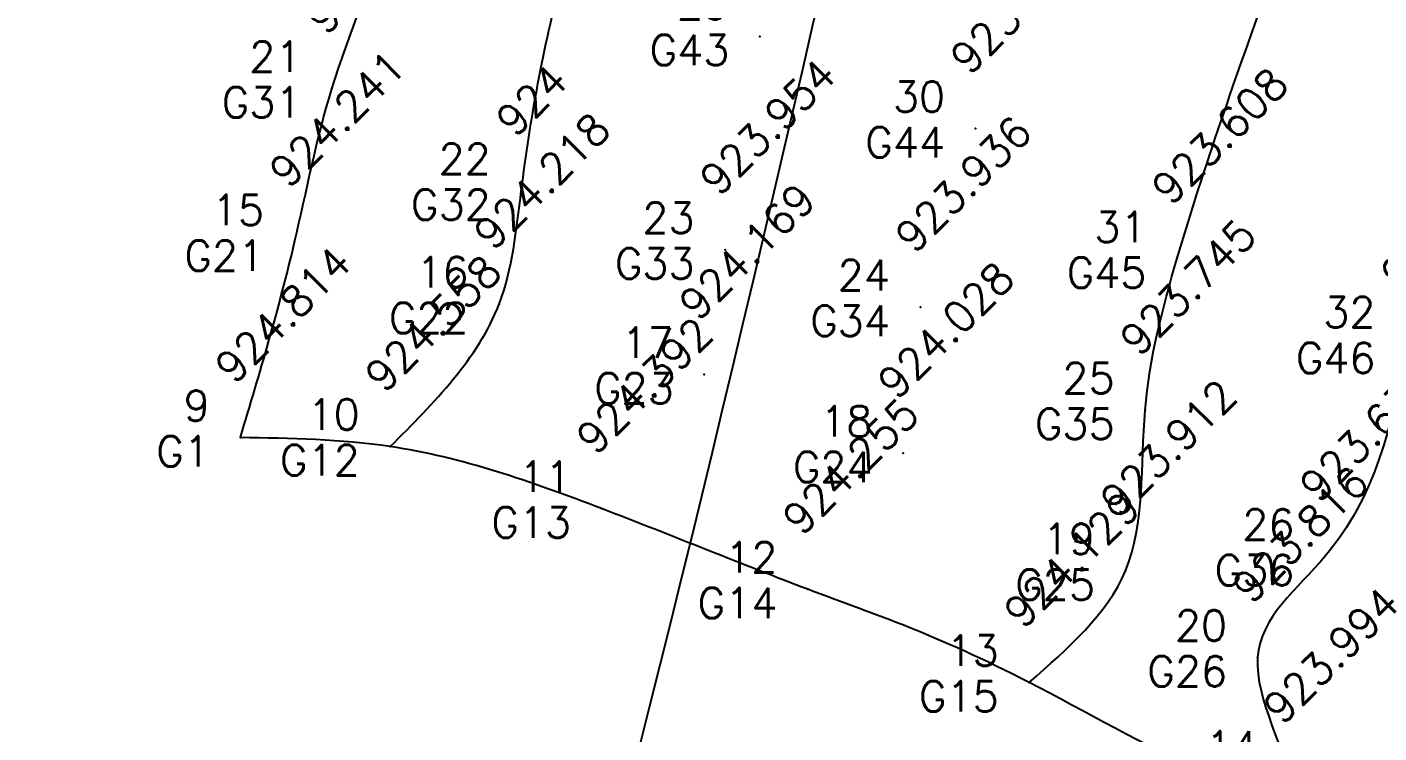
# Model space of a CAD drawing. Header units: millimetres. Extents: x 824502 to 1498685, y 1474633 to 1481826.
# Drawn here: x 1478928 to 1478939.08, y 1478945.54 to 1478951.33 of the extents above; entities that cross this region are included whole.
import ezdxf
from ezdxf.enums import TextEntityAlignment as Align

# ---------------------------------------------------------------- set-up
doc = ezdxf.new("R2010")
doc.units = ezdxf.units.MM
for name, color, linetype in [('Points', 7, 'Continuous'), ('Points-ELV', 6, 'Continuous'), ('Points-NUM', 4, 'Continuous'), ('Points-TXT', 3, 'Continuous')]:
    doc.layers.add(name, color=color, linetype=linetype)
doc.styles.add('ROMANS', font='romans.shx')

# ---------------------------------------------------------------- blocks, each defined once
blk = doc.blocks.new('POINTS')
at = {"layer": 'Points'}
blk.add_line((0, 0), (0, 0), dxfattribs=at)
blk.add_point((0, 0), dxfattribs=at)
at = {"layer": 'Points-ELV', "style": 'ROMANS'}
blk.add_attdef('ELEV', text='', height=1, rotation=45, dxfattribs=at).set_placement((0, 0), align=Align.BOTTOM_LEFT)
at = {"layer": 'Points-NUM', "style": 'ROMANS'}
blk.add_attdef('PTNUM', text='', height=1, dxfattribs=at).set_placement((0, 0), align=Align.BOTTOM_RIGHT)
at = {"layer": 'Points-TXT', "style": 'ROMANS'}
blk.add_attdef('DESC', text='', height=1, dxfattribs=at).set_placement((0, 0), align=Align.BOTTOM_RIGHT)

msp = doc.modelspace()

# ---------------------------------------------------------------- linework, layer by layer
for points in [[(1478928, 1478928, 930), (1478929.534, 1478933.886, 927.789), (1478931.874, 1478941.278, 925.836), (1478937.628, 1478963.439, 922.436), (1478940.734, 1478973.753, 919.499), (1478942.999, 1478987.351, 915.274), (1478948.85, 1478995.509, 914.296), (1478953.344, 1479011.703, 913.581), (1478958.789, 1479018.609, 913.905), (1478955.659, 1479027.632, 914.756), (1478958.585, 1479042.711, 922.659), (1478960.124, 1479055.388, 928.032)], [(1478929.749, 1478947.964, 924.949), (1478930.978, 1478947.891, 924.693), (1478932.711, 1478947.382, 924.527), (1478934.402, 1478946.721, 924.39), (1478936.216, 1478945.957, 924.264), (1478938.342, 1478945.171, 924.129), (1478938.089, 1478946.161, 923.951), (1478938.641, 1478946.989, 923.77), (1478939.306, 1478948.729, 923.666), (1478940.524, 1478951.089, 923.664), (1478942.044, 1478951.325, 923.8), (1478940.174, 1478952.082, 923.712), (1478936.785, 1478953.555, 923.947), (1478935.038, 1478954.003, 923.922), (1478933.324, 1478954.678, 923.806), (1478931.791, 1478955.291, 923.726), (1478931.136, 1478953.645, 923.649), (1478930.944, 1478952.16, 923.813), (1478930.5, 1478950.824, 924.062), (1478930.194, 1478949.568, 924.376), (1478929.749, 1478947.964, 924.949)]]:
    msp.add_spline(points, degree=3)
for points, knots in [([(1478930.978, 1478947.891, 924.693), (1478931.338, 1478948.252, 924.581), (1478931.931, 1478948.844, 924.397), (1478932.071, 1478950.266, 924.061), (1478932.313, 1478951.622, 923.838), (1478932.845, 1478953.168, 923.627), (1478933.157, 1478954.152, 923.745), (1478933.324, 1478954.678, 923.806)], [0, 0, 0, 0, 1.507698, 2.478178, 4.281797, 5.72271, 7.384448, 7.384448, 7.384448, 7.384448]), ([(1478936.216, 1478945.957, 924.264), (1478936.536, 1478946.237, 924.186), (1478937.205, 1478946.82, 924.023), (1478937.092, 1478948.193, 923.89), (1478937.507, 1478949.782, 923.659), (1478938.048, 1478951.3, 923.791), (1478938.444, 1478952.409, 923.881), (1478938.572, 1478952.769, 923.91)], [0, 0, 0, 0, 1.228175, 2.565448, 3.83903, 6.222173, 7.372388, 7.372388, 7.372388, 7.372388])]:
    msp.add_open_spline(points, degree=3, knots=knots)

# ---------------------------------------------------------------- block references
at = {"layer": 'Points', "linetype": 'Continuous'}
ref = msp.add_blockref('POINTS', (1478934.009, 1478951.253, 923.771), dxfattribs=at)
ref.add_attrib('PTNUM', '29', dxfattribs={"layer": 'Points-NUM', "height": 0.25, "style": 'ROMANS'}).set_placement((1478933.759, 1478951.316, 923.771), align=Align.BOTTOM_RIGHT)
ref.add_attrib('DESC', 'G43', dxfattribs={"layer": 'Points-TXT', "height": 0.25, "style": 'ROMANS'}).set_placement((1478933.759, 1478950.941, 923.771), align=Align.BOTTOM_RIGHT)
ref.add_attrib('ELEV', '923.636', dxfattribs={"layer": 'Points-ELV', "height": 0.25, "rotation": 45, "style": 'ROMANS'}).set_placement((1478934.009, 1478951.628, 923.771), align=Align.BOTTOM_LEFT)
ref = msp.add_blockref('POINTS', (1478934.009, 1478951.253, 923.771), dxfattribs=at)
ref.add_attrib('PTNUM', '29', dxfattribs={"layer": 'Points-NUM', "height": 0.25, "style": 'ROMANS'}).set_placement((1478933.759, 1478951.316, 923.771), align=Align.BOTTOM_RIGHT)
ref.add_attrib('DESC', 'G43', dxfattribs={"layer": 'Points-TXT', "height": 0.25, "style": 'ROMANS'}).set_placement((1478933.759, 1478950.941, 923.771), align=Align.BOTTOM_RIGHT)
ref.add_attrib('ELEV', '923.636', dxfattribs={"layer": 'Points-ELV', "height": 0.25, "rotation": 45, "style": 'ROMANS'}).set_placement((1478934.009, 1478951.628, 923.771), align=Align.BOTTOM_LEFT)
ref = msp.add_blockref('POINTS', (1478930.5, 1478950.824, 924.062), dxfattribs=at)
ref.add_attrib('PTNUM', '21', dxfattribs={"layer": 'Points-NUM', "height": 0.25, "style": 'ROMANS'}).set_placement((1478930.25, 1478950.887, 924.062), align=Align.BOTTOM_RIGHT)
ref.add_attrib('DESC', 'G31', dxfattribs={"layer": 'Points-TXT', "height": 0.25, "style": 'ROMANS'}).set_placement((1478930.25, 1478950.512, 924.062), align=Align.BOTTOM_RIGHT)
ref.add_attrib('ELEV', '923.927', dxfattribs={"layer": 'Points-ELV', "height": 0.25, "rotation": 45, "style": 'ROMANS'}).set_placement((1478930.5, 1478951.199, 924.062), align=Align.BOTTOM_LEFT)
ref = msp.add_blockref('POINTS', (1478930.5, 1478950.824, 924.062), dxfattribs=at)
ref.add_attrib('PTNUM', '21', dxfattribs={"layer": 'Points-NUM', "height": 0.25, "style": 'ROMANS'}).set_placement((1478930.25, 1478950.887, 924.062), align=Align.BOTTOM_RIGHT)
ref.add_attrib('DESC', 'G31', dxfattribs={"layer": 'Points-TXT', "height": 0.25, "style": 'ROMANS'}).set_placement((1478930.25, 1478950.512, 924.062), align=Align.BOTTOM_RIGHT)
ref.add_attrib('ELEV', '923.927', dxfattribs={"layer": 'Points-ELV', "height": 0.25, "rotation": 45, "style": 'ROMANS'}).set_placement((1478930.5, 1478951.199, 924.062), align=Align.BOTTOM_LEFT)
ref = msp.add_blockref('POINTS', (1478935.777, 1478950.497, 923.772), dxfattribs=at)
ref.add_attrib('PTNUM', '30', dxfattribs={"layer": 'Points-NUM', "height": 0.25, "style": 'ROMANS'}).set_placement((1478935.527, 1478950.559, 923.772), align=Align.BOTTOM_RIGHT)
ref.add_attrib('DESC', 'G44', dxfattribs={"layer": 'Points-TXT', "height": 0.25, "style": 'ROMANS'}).set_placement((1478935.527, 1478950.184, 923.772), align=Align.BOTTOM_RIGHT)
ref.add_attrib('ELEV', '923.637', dxfattribs={"layer": 'Points-ELV', "height": 0.25, "rotation": 45, "style": 'ROMANS'}).set_placement((1478935.777, 1478950.872, 923.772), align=Align.BOTTOM_LEFT)
ref = msp.add_blockref('POINTS', (1478935.777, 1478950.497, 923.772), dxfattribs=at)
ref.add_attrib('PTNUM', '30', dxfattribs={"layer": 'Points-NUM', "height": 0.25, "style": 'ROMANS'}).set_placement((1478935.527, 1478950.559, 923.772), align=Align.BOTTOM_RIGHT)
ref.add_attrib('DESC', 'G44', dxfattribs={"layer": 'Points-TXT', "height": 0.25, "style": 'ROMANS'}).set_placement((1478935.527, 1478950.184, 923.772), align=Align.BOTTOM_RIGHT)
ref.add_attrib('ELEV', '923.637', dxfattribs={"layer": 'Points-ELV', "height": 0.25, "rotation": 45, "style": 'ROMANS'}).set_placement((1478935.777, 1478950.872, 923.772), align=Align.BOTTOM_LEFT)
ref = msp.add_blockref('POINTS', (1478930.194, 1478949.568, 924.376), dxfattribs=at)
ref.add_attrib('PTNUM', '15', dxfattribs={"layer": 'Points-NUM', "height": 0.25, "style": 'ROMANS'}).set_placement((1478929.944, 1478949.63, 924.376), align=Align.BOTTOM_RIGHT)
ref.add_attrib('DESC', 'G21', dxfattribs={"layer": 'Points-TXT', "height": 0.25, "style": 'ROMANS'}).set_placement((1478929.944, 1478949.255, 924.376), align=Align.BOTTOM_RIGHT)
ref.add_attrib('ELEV', '924.241', dxfattribs={"layer": 'Points-ELV', "height": 0.25, "rotation": 45, "style": 'ROMANS'}).set_placement((1478930.194, 1478949.943, 924.376), align=Align.BOTTOM_LEFT)
ref = msp.add_blockref('POINTS', (1478930.194, 1478949.568, 924.376), dxfattribs=at)
ref.add_attrib('PTNUM', '15', dxfattribs={"layer": 'Points-NUM', "height": 0.25, "style": 'ROMANS'}).set_placement((1478929.944, 1478949.63, 924.376), align=Align.BOTTOM_RIGHT)
ref.add_attrib('DESC', 'G21', dxfattribs={"layer": 'Points-TXT', "height": 0.25, "style": 'ROMANS'}).set_placement((1478929.944, 1478949.255, 924.376), align=Align.BOTTOM_RIGHT)
ref.add_attrib('ELEV', '924.241', dxfattribs={"layer": 'Points-ELV', "height": 0.25, "rotation": 45, "style": 'ROMANS'}).set_placement((1478930.194, 1478949.943, 924.376), align=Align.BOTTOM_LEFT)
ref = msp.add_blockref('POINTS', (1478932.052, 1478949.986, 924.135), dxfattribs=at)
ref.add_attrib('PTNUM', '22', dxfattribs={"layer": 'Points-NUM', "height": 0.25, "style": 'ROMANS'}).set_placement((1478931.802, 1478950.049, 924.135), align=Align.BOTTOM_RIGHT)
ref.add_attrib('DESC', 'G32', dxfattribs={"layer": 'Points-TXT', "height": 0.25, "style": 'ROMANS'}).set_placement((1478931.802, 1478949.674, 924.135), align=Align.BOTTOM_RIGHT)
ref.add_attrib('ELEV', '924', dxfattribs={"layer": 'Points-ELV', "height": 0.25, "rotation": 45, "style": 'ROMANS'}).set_placement((1478932.052, 1478950.361, 924.135), align=Align.BOTTOM_LEFT)
ref = msp.add_blockref('POINTS', (1478932.052, 1478949.986, 924.135), dxfattribs=at)
ref.add_attrib('PTNUM', '22', dxfattribs={"layer": 'Points-NUM', "height": 0.25, "style": 'ROMANS'}).set_placement((1478931.802, 1478950.049, 924.135), align=Align.BOTTOM_RIGHT)
ref.add_attrib('DESC', 'G32', dxfattribs={"layer": 'Points-TXT', "height": 0.25, "style": 'ROMANS'}).set_placement((1478931.802, 1478949.674, 924.135), align=Align.BOTTOM_RIGHT)
ref.add_attrib('ELEV', '924', dxfattribs={"layer": 'Points-ELV', "height": 0.25, "rotation": 45, "style": 'ROMANS'}).set_placement((1478932.052, 1478950.361, 924.135), align=Align.BOTTOM_LEFT)
ref = msp.add_blockref('POINTS', (1478933.723, 1478949.503, 924.089), dxfattribs=at)
ref.add_attrib('PTNUM', '23', dxfattribs={"layer": 'Points-NUM', "height": 0.25, "style": 'ROMANS'}).set_placement((1478933.473, 1478949.566, 924.089), align=Align.BOTTOM_RIGHT)
ref.add_attrib('DESC', 'G33', dxfattribs={"layer": 'Points-TXT', "height": 0.25, "style": 'ROMANS'}).set_placement((1478933.473, 1478949.191, 924.089), align=Align.BOTTOM_RIGHT)
ref.add_attrib('ELEV', '923.954', dxfattribs={"layer": 'Points-ELV', "height": 0.25, "rotation": 45, "style": 'ROMANS'}).set_placement((1478933.723, 1478949.878, 924.089), align=Align.BOTTOM_LEFT)
ref = msp.add_blockref('POINTS', (1478933.723, 1478949.503, 924.089), dxfattribs=at)
ref.add_attrib('PTNUM', '23', dxfattribs={"layer": 'Points-NUM', "height": 0.25, "style": 'ROMANS'}).set_placement((1478933.473, 1478949.566, 924.089), align=Align.BOTTOM_RIGHT)
ref.add_attrib('DESC', 'G33', dxfattribs={"layer": 'Points-TXT', "height": 0.25, "style": 'ROMANS'}).set_placement((1478933.473, 1478949.191, 924.089), align=Align.BOTTOM_RIGHT)
ref.add_attrib('ELEV', '923.954', dxfattribs={"layer": 'Points-ELV', "height": 0.25, "rotation": 45, "style": 'ROMANS'}).set_placement((1478933.723, 1478949.878, 924.089), align=Align.BOTTOM_LEFT)
ref = msp.add_blockref('POINTS', (1478937.428, 1478949.428, 923.743), dxfattribs=at)
ref.add_attrib('PTNUM', '31', dxfattribs={"layer": 'Points-NUM', "height": 0.25, "style": 'ROMANS'}).set_placement((1478937.178, 1478949.491, 923.743), align=Align.BOTTOM_RIGHT)
ref.add_attrib('DESC', 'G45', dxfattribs={"layer": 'Points-TXT', "height": 0.25, "style": 'ROMANS'}).set_placement((1478937.178, 1478949.116, 923.743), align=Align.BOTTOM_RIGHT)
ref.add_attrib('ELEV', '923.608', dxfattribs={"layer": 'Points-ELV', "height": 0.25, "rotation": 45, "style": 'ROMANS'}).set_placement((1478937.428, 1478949.803, 923.743), align=Align.BOTTOM_LEFT)
ref = msp.add_blockref('POINTS', (1478937.428, 1478949.428, 923.743), dxfattribs=at)
ref.add_attrib('PTNUM', '31', dxfattribs={"layer": 'Points-NUM', "height": 0.25, "style": 'ROMANS'}).set_placement((1478937.178, 1478949.491, 923.743), align=Align.BOTTOM_RIGHT)
ref.add_attrib('DESC', 'G45', dxfattribs={"layer": 'Points-TXT', "height": 0.25, "style": 'ROMANS'}).set_placement((1478937.178, 1478949.116, 923.743), align=Align.BOTTOM_RIGHT)
ref.add_attrib('ELEV', '923.608', dxfattribs={"layer": 'Points-ELV', "height": 0.25, "rotation": 45, "style": 'ROMANS'}).set_placement((1478937.428, 1478949.803, 923.743), align=Align.BOTTOM_LEFT)
ref = msp.add_blockref('POINTS', (1478931.87, 1478949.058, 924.353), dxfattribs=at)
ref.add_attrib('PTNUM', '16', dxfattribs={"layer": 'Points-NUM', "height": 0.25, "style": 'ROMANS'}).set_placement((1478931.62, 1478949.12, 924.353), align=Align.BOTTOM_RIGHT)
ref.add_attrib('DESC', 'G22', dxfattribs={"layer": 'Points-TXT', "height": 0.25, "style": 'ROMANS'}).set_placement((1478931.62, 1478948.745, 924.353), align=Align.BOTTOM_RIGHT)
ref.add_attrib('ELEV', '924.218', dxfattribs={"layer": 'Points-ELV', "height": 0.25, "rotation": 45, "style": 'ROMANS'}).set_placement((1478931.87, 1478949.433, 924.353), align=Align.BOTTOM_LEFT)
ref = msp.add_blockref('POINTS', (1478931.87, 1478949.058, 924.353), dxfattribs=at)
ref.add_attrib('PTNUM', '16', dxfattribs={"layer": 'Points-NUM', "height": 0.25, "style": 'ROMANS'}).set_placement((1478931.62, 1478949.12, 924.353), align=Align.BOTTOM_RIGHT)
ref.add_attrib('DESC', 'G22', dxfattribs={"layer": 'Points-TXT', "height": 0.25, "style": 'ROMANS'}).set_placement((1478931.62, 1478948.745, 924.353), align=Align.BOTTOM_RIGHT)
ref.add_attrib('ELEV', '924.218', dxfattribs={"layer": 'Points-ELV', "height": 0.25, "rotation": 45, "style": 'ROMANS'}).set_placement((1478931.87, 1478949.433, 924.353), align=Align.BOTTOM_LEFT)
ref = msp.add_blockref('POINTS', (1478935.325, 1478949.034, 924.071), dxfattribs=at)
ref.add_attrib('PTNUM', '24', dxfattribs={"layer": 'Points-NUM', "height": 0.25, "style": 'ROMANS'}).set_placement((1478935.075, 1478949.096, 924.071), align=Align.BOTTOM_RIGHT)
ref.add_attrib('DESC', 'G34', dxfattribs={"layer": 'Points-TXT', "height": 0.25, "style": 'ROMANS'}).set_placement((1478935.075, 1478948.721, 924.071), align=Align.BOTTOM_RIGHT)
ref.add_attrib('ELEV', '923.936', dxfattribs={"layer": 'Points-ELV', "height": 0.25, "rotation": 45, "style": 'ROMANS'}).set_placement((1478935.325, 1478949.409, 924.071), align=Align.BOTTOM_LEFT)
ref = msp.add_blockref('POINTS', (1478935.325, 1478949.034, 924.071), dxfattribs=at)
ref.add_attrib('PTNUM', '24', dxfattribs={"layer": 'Points-NUM', "height": 0.25, "style": 'ROMANS'}).set_placement((1478935.075, 1478949.096, 924.071), align=Align.BOTTOM_RIGHT)
ref.add_attrib('DESC', 'G34', dxfattribs={"layer": 'Points-TXT', "height": 0.25, "style": 'ROMANS'}).set_placement((1478935.075, 1478948.721, 924.071), align=Align.BOTTOM_RIGHT)
ref.add_attrib('ELEV', '923.936', dxfattribs={"layer": 'Points-ELV', "height": 0.25, "rotation": 45, "style": 'ROMANS'}).set_placement((1478935.325, 1478949.409, 924.071), align=Align.BOTTOM_LEFT)
ref = msp.add_blockref('POINTS', (1478939.306, 1478948.729, 923.666), dxfattribs=at)
ref.add_attrib('PTNUM', '32', dxfattribs={"layer": 'Points-NUM', "height": 0.25, "style": 'ROMANS'}).set_placement((1478939.056, 1478948.792, 923.666), align=Align.BOTTOM_RIGHT)
ref.add_attrib('DESC', 'G46', dxfattribs={"layer": 'Points-TXT', "height": 0.25, "style": 'ROMANS'}).set_placement((1478939.056, 1478948.417, 923.666), align=Align.BOTTOM_RIGHT)
ref.add_attrib('ELEV', '923.531', dxfattribs={"layer": 'Points-ELV', "height": 0.25, "rotation": 45, "style": 'ROMANS'}).set_placement((1478939.306, 1478949.104, 923.666), align=Align.BOTTOM_LEFT)
ref = msp.add_blockref('POINTS', (1478939.306, 1478948.729, 923.666), dxfattribs=at)
ref.add_attrib('PTNUM', '32', dxfattribs={"layer": 'Points-NUM', "height": 0.25, "style": 'ROMANS'}).set_placement((1478939.056, 1478948.792, 923.666), align=Align.BOTTOM_RIGHT)
ref.add_attrib('DESC', 'G46', dxfattribs={"layer": 'Points-TXT', "height": 0.25, "style": 'ROMANS'}).set_placement((1478939.056, 1478948.417, 923.666), align=Align.BOTTOM_RIGHT)
ref.add_attrib('ELEV', '923.531', dxfattribs={"layer": 'Points-ELV', "height": 0.25, "rotation": 45, "style": 'ROMANS'}).set_placement((1478939.306, 1478949.104, 923.666), align=Align.BOTTOM_LEFT)
ref = msp.add_blockref('POINTS', (1478933.553, 1478948.481, 924.304), dxfattribs=at)
ref.add_attrib('PTNUM', '17', dxfattribs={"layer": 'Points-NUM', "height": 0.25, "style": 'ROMANS'}).set_placement((1478933.303, 1478948.543, 924.304), align=Align.BOTTOM_RIGHT)
ref.add_attrib('DESC', 'G23', dxfattribs={"layer": 'Points-TXT', "height": 0.25, "style": 'ROMANS'}).set_placement((1478933.303, 1478948.168, 924.304), align=Align.BOTTOM_RIGHT)
ref.add_attrib('ELEV', '924.169', dxfattribs={"layer": 'Points-ELV', "height": 0.25, "rotation": 45, "style": 'ROMANS'}).set_placement((1478933.553, 1478948.856, 924.304), align=Align.BOTTOM_LEFT)
ref = msp.add_blockref('POINTS', (1478933.553, 1478948.481, 924.304), dxfattribs=at)
ref.add_attrib('PTNUM', '17', dxfattribs={"layer": 'Points-NUM', "height": 0.25, "style": 'ROMANS'}).set_placement((1478933.303, 1478948.543, 924.304), align=Align.BOTTOM_RIGHT)
ref.add_attrib('DESC', 'G23', dxfattribs={"layer": 'Points-TXT', "height": 0.25, "style": 'ROMANS'}).set_placement((1478933.303, 1478948.168, 924.304), align=Align.BOTTOM_RIGHT)
ref.add_attrib('ELEV', '924.169', dxfattribs={"layer": 'Points-ELV', "height": 0.25, "rotation": 45, "style": 'ROMANS'}).set_placement((1478933.553, 1478948.856, 924.304), align=Align.BOTTOM_LEFT)
ref = msp.add_blockref('POINTS', (1478937.167, 1478948.189, 923.88), dxfattribs=at)
ref.add_attrib('PTNUM', '25', dxfattribs={"layer": 'Points-NUM', "height": 0.25, "style": 'ROMANS'}).set_placement((1478936.917, 1478948.252, 923.88), align=Align.BOTTOM_RIGHT)
ref.add_attrib('DESC', 'G35', dxfattribs={"layer": 'Points-TXT', "height": 0.25, "style": 'ROMANS'}).set_placement((1478936.917, 1478947.877, 923.88), align=Align.BOTTOM_RIGHT)
ref.add_attrib('ELEV', '923.745', dxfattribs={"layer": 'Points-ELV', "height": 0.25, "rotation": 45, "style": 'ROMANS'}).set_placement((1478937.167, 1478948.564, 923.88), align=Align.BOTTOM_LEFT)
ref = msp.add_blockref('POINTS', (1478937.167, 1478948.189, 923.88), dxfattribs=at)
ref.add_attrib('PTNUM', '25', dxfattribs={"layer": 'Points-NUM', "height": 0.25, "style": 'ROMANS'}).set_placement((1478936.917, 1478948.252, 923.88), align=Align.BOTTOM_RIGHT)
ref.add_attrib('DESC', 'G35', dxfattribs={"layer": 'Points-TXT', "height": 0.25, "style": 'ROMANS'}).set_placement((1478936.917, 1478947.877, 923.88), align=Align.BOTTOM_RIGHT)
ref.add_attrib('ELEV', '923.745', dxfattribs={"layer": 'Points-ELV', "height": 0.25, "rotation": 45, "style": 'ROMANS'}).set_placement((1478937.167, 1478948.564, 923.88), align=Align.BOTTOM_LEFT)
ref = msp.add_blockref('POINTS', (1478929.749, 1478947.964, 924.949), dxfattribs=at)
ref.add_attrib('PTNUM', '9', dxfattribs={"layer": 'Points-NUM', "height": 0.25, "style": 'ROMANS'}).set_placement((1478929.499, 1478948.026, 924.949), align=Align.BOTTOM_RIGHT)
ref.add_attrib('DESC', 'G1', dxfattribs={"layer": 'Points-TXT', "height": 0.25, "style": 'ROMANS'}).set_placement((1478929.499, 1478947.651, 924.949), align=Align.BOTTOM_RIGHT)
ref.add_attrib('ELEV', '924.814', dxfattribs={"layer": 'Points-ELV', "height": 0.25, "rotation": 45, "style": 'ROMANS'}).set_placement((1478929.749, 1478948.339, 924.949), align=Align.BOTTOM_LEFT)
ref = msp.add_blockref('POINTS', (1478929.749, 1478947.964, 924.949), dxfattribs=at)
ref.add_attrib('PTNUM', '9', dxfattribs={"layer": 'Points-NUM', "height": 0.25, "style": 'ROMANS'}).set_placement((1478929.499, 1478948.026, 924.949), align=Align.BOTTOM_RIGHT)
ref.add_attrib('DESC', 'G1', dxfattribs={"layer": 'Points-TXT', "height": 0.25, "style": 'ROMANS'}).set_placement((1478929.499, 1478947.651, 924.949), align=Align.BOTTOM_RIGHT)
ref.add_attrib('ELEV', '924.814', dxfattribs={"layer": 'Points-ELV', "height": 0.25, "rotation": 45, "style": 'ROMANS'}).set_placement((1478929.749, 1478948.339, 924.949), align=Align.BOTTOM_LEFT)
ref = msp.add_blockref('POINTS', (1478930.978, 1478947.891, 924.693), dxfattribs=at)
ref.add_attrib('PTNUM', '10', dxfattribs={"layer": 'Points-NUM', "height": 0.25, "style": 'ROMANS'}).set_placement((1478930.728, 1478947.954, 924.693), align=Align.BOTTOM_RIGHT)
ref.add_attrib('DESC', 'G12', dxfattribs={"layer": 'Points-TXT', "height": 0.25, "style": 'ROMANS'}).set_placement((1478930.728, 1478947.579, 924.693), align=Align.BOTTOM_RIGHT)
ref.add_attrib('ELEV', '924.558', dxfattribs={"layer": 'Points-ELV', "height": 0.25, "rotation": 45, "style": 'ROMANS'}).set_placement((1478930.978, 1478948.266, 924.693), align=Align.BOTTOM_LEFT)
ref = msp.add_blockref('POINTS', (1478930.978, 1478947.891, 924.693), dxfattribs=at)
ref.add_attrib('PTNUM', '10', dxfattribs={"layer": 'Points-NUM', "height": 0.25, "style": 'ROMANS'}).set_placement((1478930.728, 1478947.954, 924.693), align=Align.BOTTOM_RIGHT)
ref.add_attrib('DESC', 'G12', dxfattribs={"layer": 'Points-TXT', "height": 0.25, "style": 'ROMANS'}).set_placement((1478930.728, 1478947.579, 924.693), align=Align.BOTTOM_RIGHT)
ref.add_attrib('ELEV', '924.558', dxfattribs={"layer": 'Points-ELV', "height": 0.25, "rotation": 45, "style": 'ROMANS'}).set_placement((1478930.978, 1478948.266, 924.693), align=Align.BOTTOM_LEFT)
ref = msp.add_blockref('POINTS', (1478935.182, 1478947.836, 924.163), dxfattribs=at)
ref.add_attrib('PTNUM', '18', dxfattribs={"layer": 'Points-NUM', "height": 0.25, "style": 'ROMANS'}).set_placement((1478934.932, 1478947.898, 924.163), align=Align.BOTTOM_RIGHT)
ref.add_attrib('DESC', 'G24', dxfattribs={"layer": 'Points-TXT', "height": 0.25, "style": 'ROMANS'}).set_placement((1478934.932, 1478947.523, 924.163), align=Align.BOTTOM_RIGHT)
ref.add_attrib('ELEV', '924.028', dxfattribs={"layer": 'Points-ELV', "height": 0.25, "rotation": 45, "style": 'ROMANS'}).set_placement((1478935.182, 1478948.211, 924.163), align=Align.BOTTOM_LEFT)
ref = msp.add_blockref('POINTS', (1478935.182, 1478947.836, 924.163), dxfattribs=at)
ref.add_attrib('PTNUM', '18', dxfattribs={"layer": 'Points-NUM', "height": 0.25, "style": 'ROMANS'}).set_placement((1478934.932, 1478947.898, 924.163), align=Align.BOTTOM_RIGHT)
ref.add_attrib('DESC', 'G24', dxfattribs={"layer": 'Points-TXT', "height": 0.25, "style": 'ROMANS'}).set_placement((1478934.932, 1478947.523, 924.163), align=Align.BOTTOM_RIGHT)
ref.add_attrib('ELEV', '924.028', dxfattribs={"layer": 'Points-ELV', "height": 0.25, "rotation": 45, "style": 'ROMANS'}).set_placement((1478935.182, 1478948.211, 924.163), align=Align.BOTTOM_LEFT)
ref = msp.add_blockref('POINTS', (1478932.711, 1478947.382, 924.527), dxfattribs=at)
ref.add_attrib('PTNUM', '11', dxfattribs={"layer": 'Points-NUM', "height": 0.25, "style": 'ROMANS'}).set_placement((1478932.461, 1478947.444, 924.527), align=Align.BOTTOM_RIGHT)
ref.add_attrib('DESC', 'G13', dxfattribs={"layer": 'Points-TXT', "height": 0.25, "style": 'ROMANS'}).set_placement((1478932.461, 1478947.069, 924.527), align=Align.BOTTOM_RIGHT)
ref.add_attrib('ELEV', '924.392', dxfattribs={"layer": 'Points-ELV', "height": 0.25, "rotation": 45, "style": 'ROMANS'}).set_placement((1478932.711, 1478947.757, 924.527), align=Align.BOTTOM_LEFT)
ref = msp.add_blockref('POINTS', (1478932.711, 1478947.382, 924.527), dxfattribs=at)
ref.add_attrib('PTNUM', '11', dxfattribs={"layer": 'Points-NUM', "height": 0.25, "style": 'ROMANS'}).set_placement((1478932.461, 1478947.444, 924.527), align=Align.BOTTOM_RIGHT)
ref.add_attrib('DESC', 'G13', dxfattribs={"layer": 'Points-TXT', "height": 0.25, "style": 'ROMANS'}).set_placement((1478932.461, 1478947.069, 924.527), align=Align.BOTTOM_RIGHT)
ref.add_attrib('ELEV', '924.392', dxfattribs={"layer": 'Points-ELV', "height": 0.25, "rotation": 45, "style": 'ROMANS'}).set_placement((1478932.711, 1478947.757, 924.527), align=Align.BOTTOM_LEFT)
ref = msp.add_blockref('POINTS', (1478938.641, 1478946.989, 923.77), dxfattribs=at)
ref.add_attrib('PTNUM', '26', dxfattribs={"layer": 'Points-NUM', "height": 0.25, "style": 'ROMANS'}).set_placement((1478938.391, 1478947.052, 923.77), align=Align.BOTTOM_RIGHT)
ref.add_attrib('DESC', 'G36', dxfattribs={"layer": 'Points-TXT', "height": 0.25, "style": 'ROMANS'}).set_placement((1478938.391, 1478946.677, 923.77), align=Align.BOTTOM_RIGHT)
ref.add_attrib('ELEV', '923.635', dxfattribs={"layer": 'Points-ELV', "height": 0.25, "rotation": 45, "style": 'ROMANS'}).set_placement((1478938.641, 1478947.364, 923.77), align=Align.BOTTOM_LEFT)
ref = msp.add_blockref('POINTS', (1478938.641, 1478946.989, 923.77), dxfattribs=at)
ref.add_attrib('PTNUM', '26', dxfattribs={"layer": 'Points-NUM', "height": 0.25, "style": 'ROMANS'}).set_placement((1478938.391, 1478947.052, 923.77), align=Align.BOTTOM_RIGHT)
ref.add_attrib('DESC', 'G36', dxfattribs={"layer": 'Points-TXT', "height": 0.25, "style": 'ROMANS'}).set_placement((1478938.391, 1478946.677, 923.77), align=Align.BOTTOM_RIGHT)
ref.add_attrib('ELEV', '923.635', dxfattribs={"layer": 'Points-ELV', "height": 0.25, "rotation": 45, "style": 'ROMANS'}).set_placement((1478938.641, 1478947.364, 923.77), align=Align.BOTTOM_LEFT)
ref = msp.add_blockref('POINTS', (1478937.006, 1478946.872, 924.047), dxfattribs=at)
ref.add_attrib('PTNUM', '19', dxfattribs={"layer": 'Points-NUM', "height": 0.25, "style": 'ROMANS'}).set_placement((1478936.756, 1478946.934, 924.047), align=Align.BOTTOM_RIGHT)
ref.add_attrib('DESC', 'G25', dxfattribs={"layer": 'Points-TXT', "height": 0.25, "style": 'ROMANS'}).set_placement((1478936.756, 1478946.559, 924.047), align=Align.BOTTOM_RIGHT)
ref.add_attrib('ELEV', '923.912', dxfattribs={"layer": 'Points-ELV', "height": 0.25, "rotation": 45, "style": 'ROMANS'}).set_placement((1478937.006, 1478947.247, 924.047), align=Align.BOTTOM_LEFT)
ref = msp.add_blockref('POINTS', (1478937.006, 1478946.872, 924.047), dxfattribs=at)
ref.add_attrib('PTNUM', '19', dxfattribs={"layer": 'Points-NUM', "height": 0.25, "style": 'ROMANS'}).set_placement((1478936.756, 1478946.934, 924.047), align=Align.BOTTOM_RIGHT)
ref.add_attrib('DESC', 'G25', dxfattribs={"layer": 'Points-TXT', "height": 0.25, "style": 'ROMANS'}).set_placement((1478936.756, 1478946.559, 924.047), align=Align.BOTTOM_RIGHT)
ref.add_attrib('ELEV', '923.912', dxfattribs={"layer": 'Points-ELV', "height": 0.25, "rotation": 45, "style": 'ROMANS'}).set_placement((1478937.006, 1478947.247, 924.047), align=Align.BOTTOM_LEFT)
ref = msp.add_blockref('POINTS', (1478934.402, 1478946.721, 924.39), dxfattribs=at)
ref.add_attrib('PTNUM', '12', dxfattribs={"layer": 'Points-NUM', "height": 0.25, "style": 'ROMANS'}).set_placement((1478934.152, 1478946.783, 924.39), align=Align.BOTTOM_RIGHT)
ref.add_attrib('DESC', 'G14', dxfattribs={"layer": 'Points-TXT', "height": 0.25, "style": 'ROMANS'}).set_placement((1478934.152, 1478946.408, 924.39), align=Align.BOTTOM_RIGHT)
ref.add_attrib('ELEV', '924.255', dxfattribs={"layer": 'Points-ELV', "height": 0.25, "rotation": 45, "style": 'ROMANS'}).set_placement((1478934.402, 1478947.096, 924.39), align=Align.BOTTOM_LEFT)
ref = msp.add_blockref('POINTS', (1478934.402, 1478946.721, 924.39), dxfattribs=at)
ref.add_attrib('PTNUM', '12', dxfattribs={"layer": 'Points-NUM', "height": 0.25, "style": 'ROMANS'}).set_placement((1478934.152, 1478946.783, 924.39), align=Align.BOTTOM_RIGHT)
ref.add_attrib('DESC', 'G14', dxfattribs={"layer": 'Points-TXT', "height": 0.25, "style": 'ROMANS'}).set_placement((1478934.152, 1478946.408, 924.39), align=Align.BOTTOM_RIGHT)
ref.add_attrib('ELEV', '924.255', dxfattribs={"layer": 'Points-ELV', "height": 0.25, "rotation": 45, "style": 'ROMANS'}).set_placement((1478934.402, 1478947.096, 924.39), align=Align.BOTTOM_LEFT)
ref = msp.add_blockref('POINTS', (1478938.089, 1478946.161, 923.951), dxfattribs=at)
ref.add_attrib('PTNUM', '20', dxfattribs={"layer": 'Points-NUM', "height": 0.25, "style": 'ROMANS'}).set_placement((1478937.839, 1478946.224, 923.951), align=Align.BOTTOM_RIGHT)
ref.add_attrib('DESC', 'G26', dxfattribs={"layer": 'Points-TXT', "height": 0.25, "style": 'ROMANS'}).set_placement((1478937.839, 1478945.849, 923.951), align=Align.BOTTOM_RIGHT)
ref.add_attrib('ELEV', '923.816', dxfattribs={"layer": 'Points-ELV', "height": 0.25, "rotation": 45, "style": 'ROMANS'}).set_placement((1478938.089, 1478946.536, 923.951), align=Align.BOTTOM_LEFT)
ref = msp.add_blockref('POINTS', (1478938.089, 1478946.161, 923.951), dxfattribs=at)
ref.add_attrib('PTNUM', '20', dxfattribs={"layer": 'Points-NUM', "height": 0.25, "style": 'ROMANS'}).set_placement((1478937.839, 1478946.224, 923.951), align=Align.BOTTOM_RIGHT)
ref.add_attrib('DESC', 'G26', dxfattribs={"layer": 'Points-TXT', "height": 0.25, "style": 'ROMANS'}).set_placement((1478937.839, 1478945.849, 923.951), align=Align.BOTTOM_RIGHT)
ref.add_attrib('ELEV', '923.816', dxfattribs={"layer": 'Points-ELV', "height": 0.25, "rotation": 45, "style": 'ROMANS'}).set_placement((1478938.089, 1478946.536, 923.951), align=Align.BOTTOM_LEFT)
ref = msp.add_blockref('POINTS', (1478936.216, 1478945.957, 924.264), dxfattribs=at)
ref.add_attrib('PTNUM', '13', dxfattribs={"layer": 'Points-NUM', "height": 0.25, "style": 'ROMANS'}).set_placement((1478935.966, 1478946.019, 924.264), align=Align.BOTTOM_RIGHT)
ref.add_attrib('DESC', 'G15', dxfattribs={"layer": 'Points-TXT', "height": 0.25, "style": 'ROMANS'}).set_placement((1478935.966, 1478945.644, 924.264), align=Align.BOTTOM_RIGHT)
ref.add_attrib('ELEV', '924.129', dxfattribs={"layer": 'Points-ELV', "height": 0.25, "rotation": 45, "style": 'ROMANS'}).set_placement((1478936.216, 1478946.332, 924.264), align=Align.BOTTOM_LEFT)
ref = msp.add_blockref('POINTS', (1478936.216, 1478945.957, 924.264), dxfattribs=at)
ref.add_attrib('PTNUM', '13', dxfattribs={"layer": 'Points-NUM', "height": 0.25, "style": 'ROMANS'}).set_placement((1478935.966, 1478946.019, 924.264), align=Align.BOTTOM_RIGHT)
ref.add_attrib('DESC', 'G15', dxfattribs={"layer": 'Points-TXT', "height": 0.25, "style": 'ROMANS'}).set_placement((1478935.966, 1478945.644, 924.264), align=Align.BOTTOM_RIGHT)
ref.add_attrib('ELEV', '924.129', dxfattribs={"layer": 'Points-ELV', "height": 0.25, "rotation": 45, "style": 'ROMANS'}).set_placement((1478936.216, 1478946.332, 924.264), align=Align.BOTTOM_LEFT)
ref = msp.add_blockref('POINTS', (1478938.342, 1478945.171, 924.129), dxfattribs=at)
ref.add_attrib('PTNUM', '14', dxfattribs={"layer": 'Points-NUM', "height": 0.25, "style": 'ROMANS'}).set_placement((1478938.092, 1478945.234, 924.129), align=Align.BOTTOM_RIGHT)
ref.add_attrib('DESC', 'G16', dxfattribs={"layer": 'Points-TXT', "height": 0.25, "style": 'ROMANS'}).set_placement((1478938.092, 1478944.859, 924.129), align=Align.BOTTOM_RIGHT)
ref.add_attrib('ELEV', '923.994', dxfattribs={"layer": 'Points-ELV', "height": 0.25, "rotation": 45, "style": 'ROMANS'}).set_placement((1478938.342, 1478945.546, 924.129), align=Align.BOTTOM_LEFT)
ref = msp.add_blockref('POINTS', (1478938.342, 1478945.171, 924.129), dxfattribs=at)
ref.add_attrib('PTNUM', '14', dxfattribs={"layer": 'Points-NUM', "height": 0.25, "style": 'ROMANS'}).set_placement((1478938.092, 1478945.234, 924.129), align=Align.BOTTOM_RIGHT)
ref.add_attrib('DESC', 'G16', dxfattribs={"layer": 'Points-TXT', "height": 0.25, "style": 'ROMANS'}).set_placement((1478938.092, 1478944.859, 924.129), align=Align.BOTTOM_RIGHT)
ref.add_attrib('ELEV', '923.994', dxfattribs={"layer": 'Points-ELV', "height": 0.25, "rotation": 45, "style": 'ROMANS'}).set_placement((1478938.342, 1478945.546, 924.129), align=Align.BOTTOM_LEFT)

doc.saveas('drawing.dxf')
